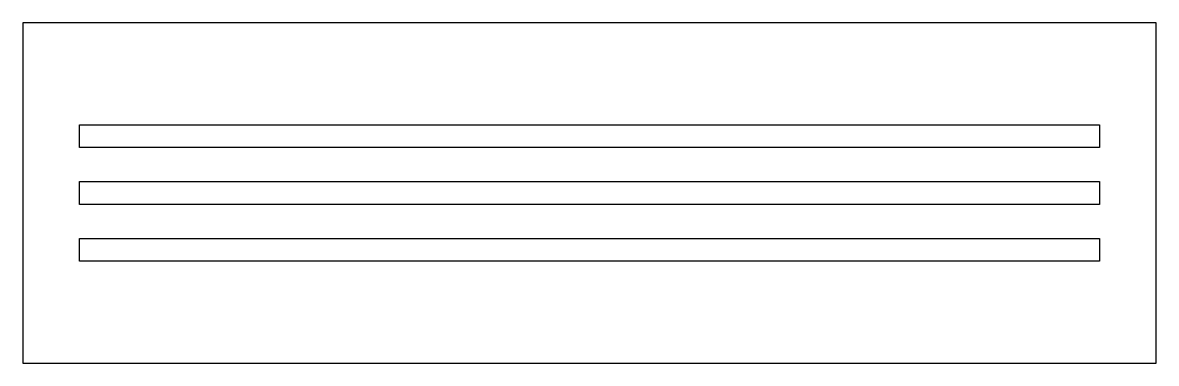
# Model space of a CAD drawing. Header units: metres. Extents: x -500 to 500, y -150 to 150.
import ezdxf

# ---------------------------------------------------------------- set-up
doc = ezdxf.new("R2010")
doc.units = ezdxf.units.M

msp = doc.modelspace()

# ---------------------------------------------------------------- linework, layer by layer
for p, q in [((500, 150), (-500, 150)), ((-500, 150), (-500, -150)), ((500, -150), (500, 150)), ((-450, 40), (-450, 60)), ((-450, 60), (450, 60)), ((450, 60), (450, 40)), ((450, 40), (-450, 40)), ((-450, -10), (-450, 10)), ((-450, 10), (450, 10)), ((450, 10), (450, -10)), ((450, -10), (-450, -10)), ((-450, -60), (-450, -40)), ((-450, -40), (450, -40)), ((450, -40), (450, -60)), ((450, -60), (-450, -60)), ((-500, -150), (500, -150))]:
    msp.add_line(p, q)

doc.saveas('drawing.dxf')
